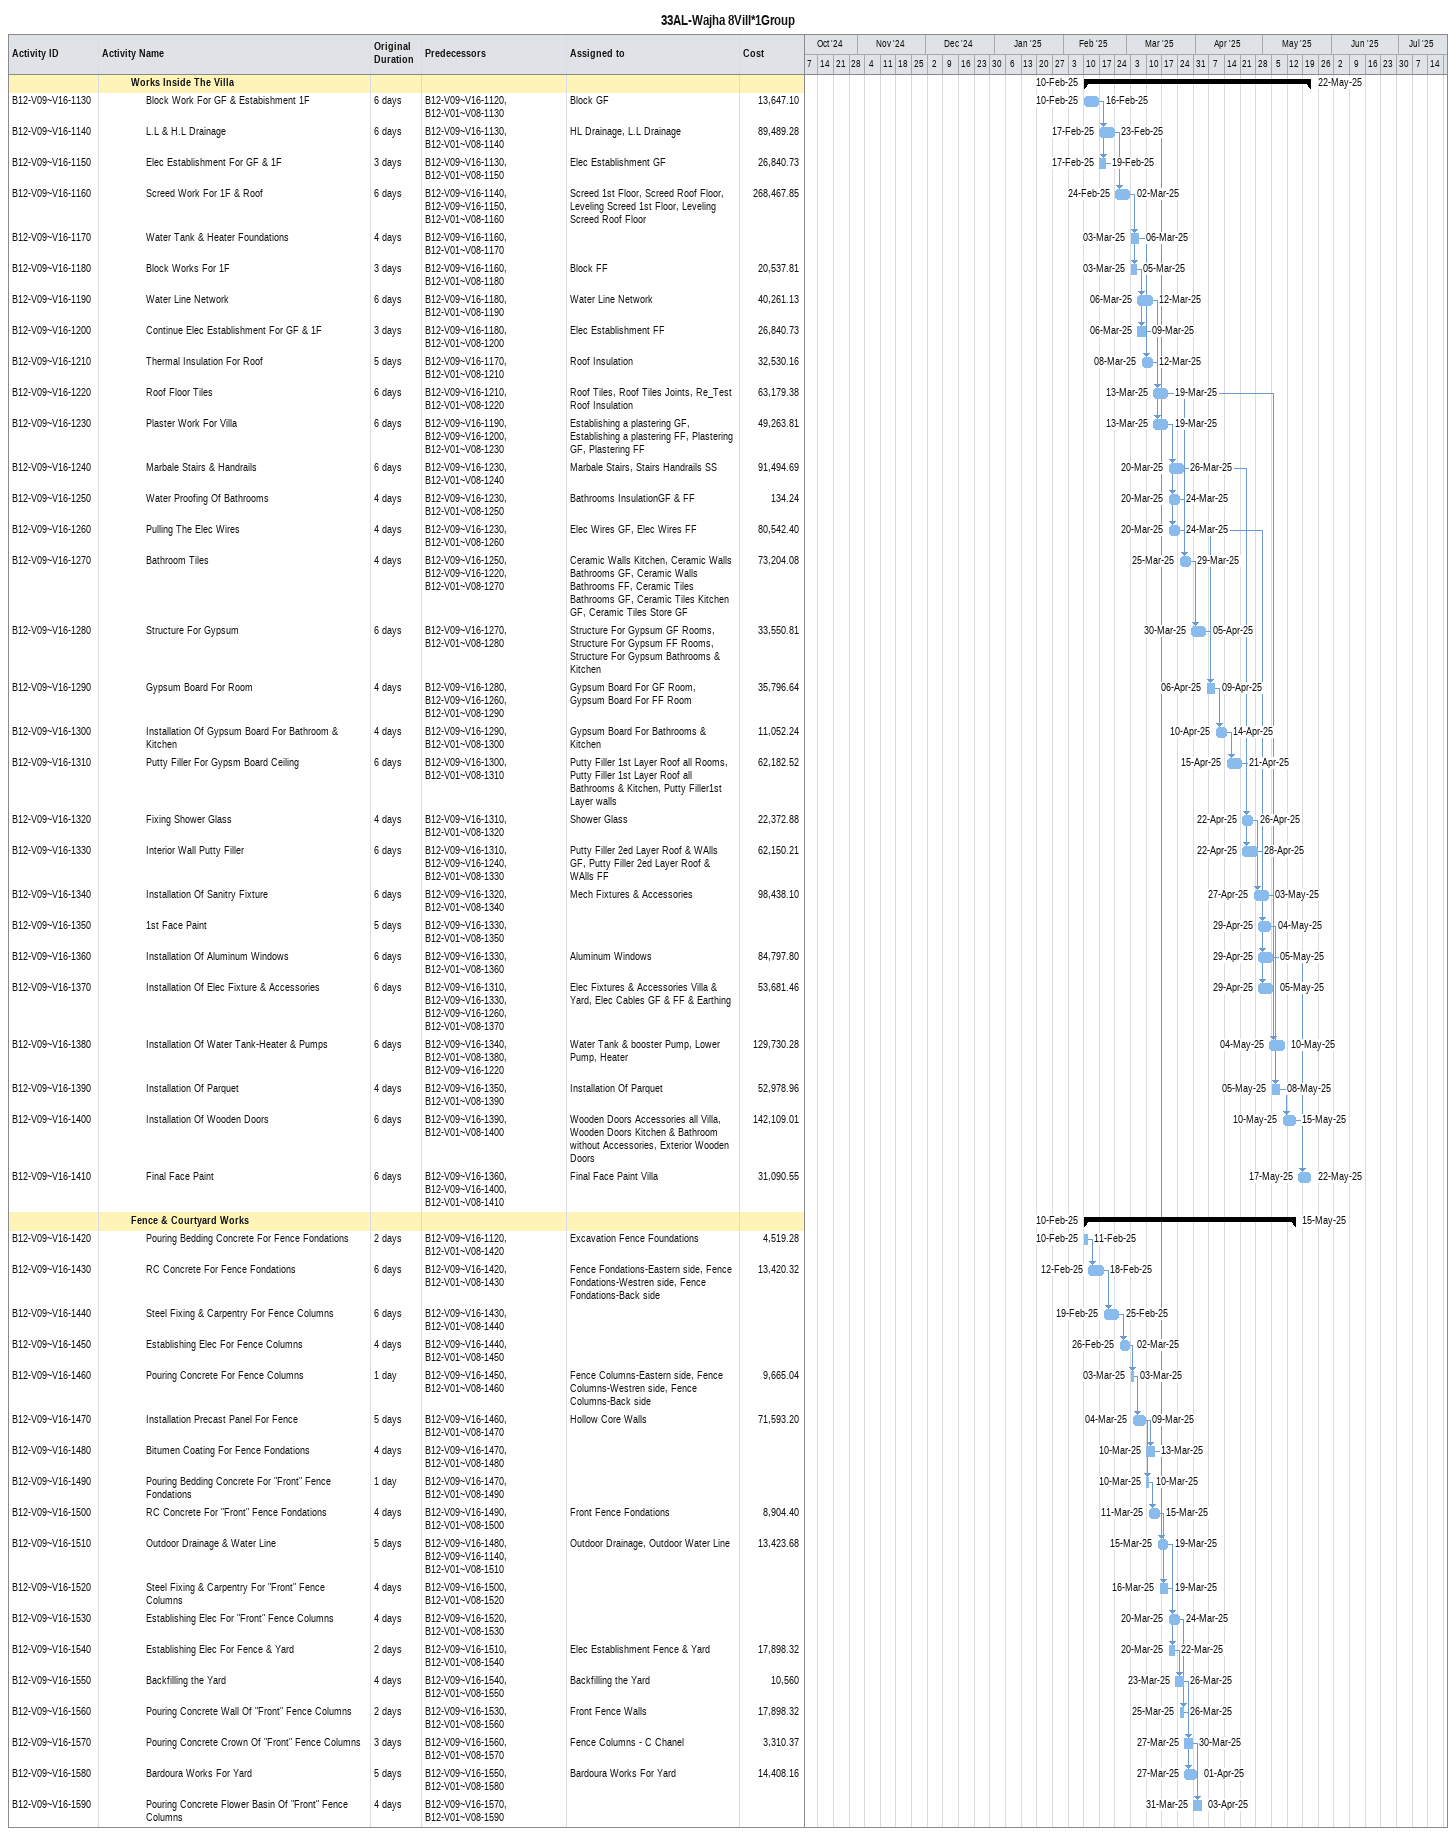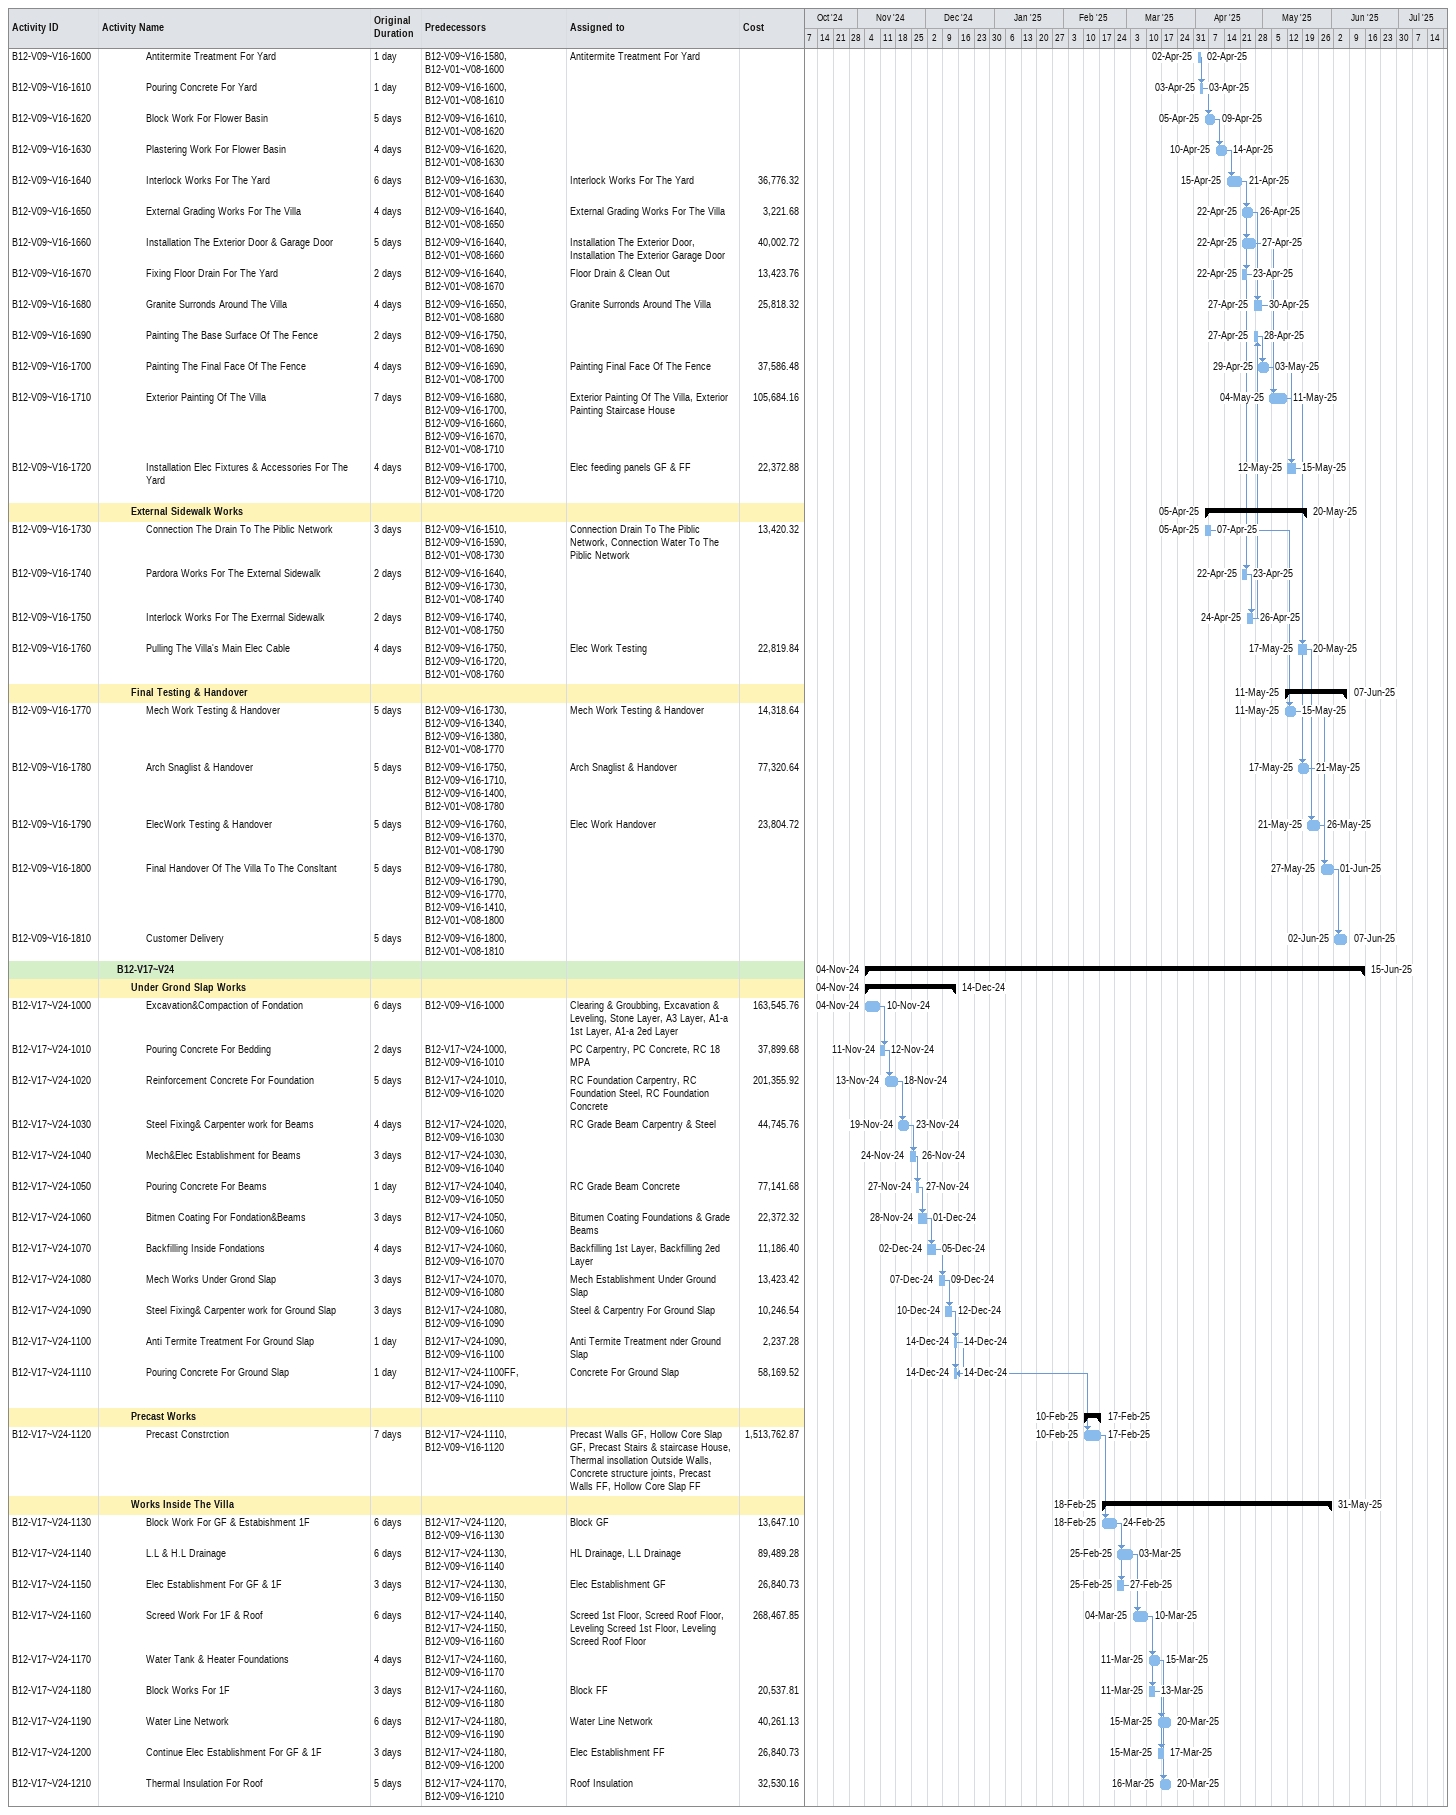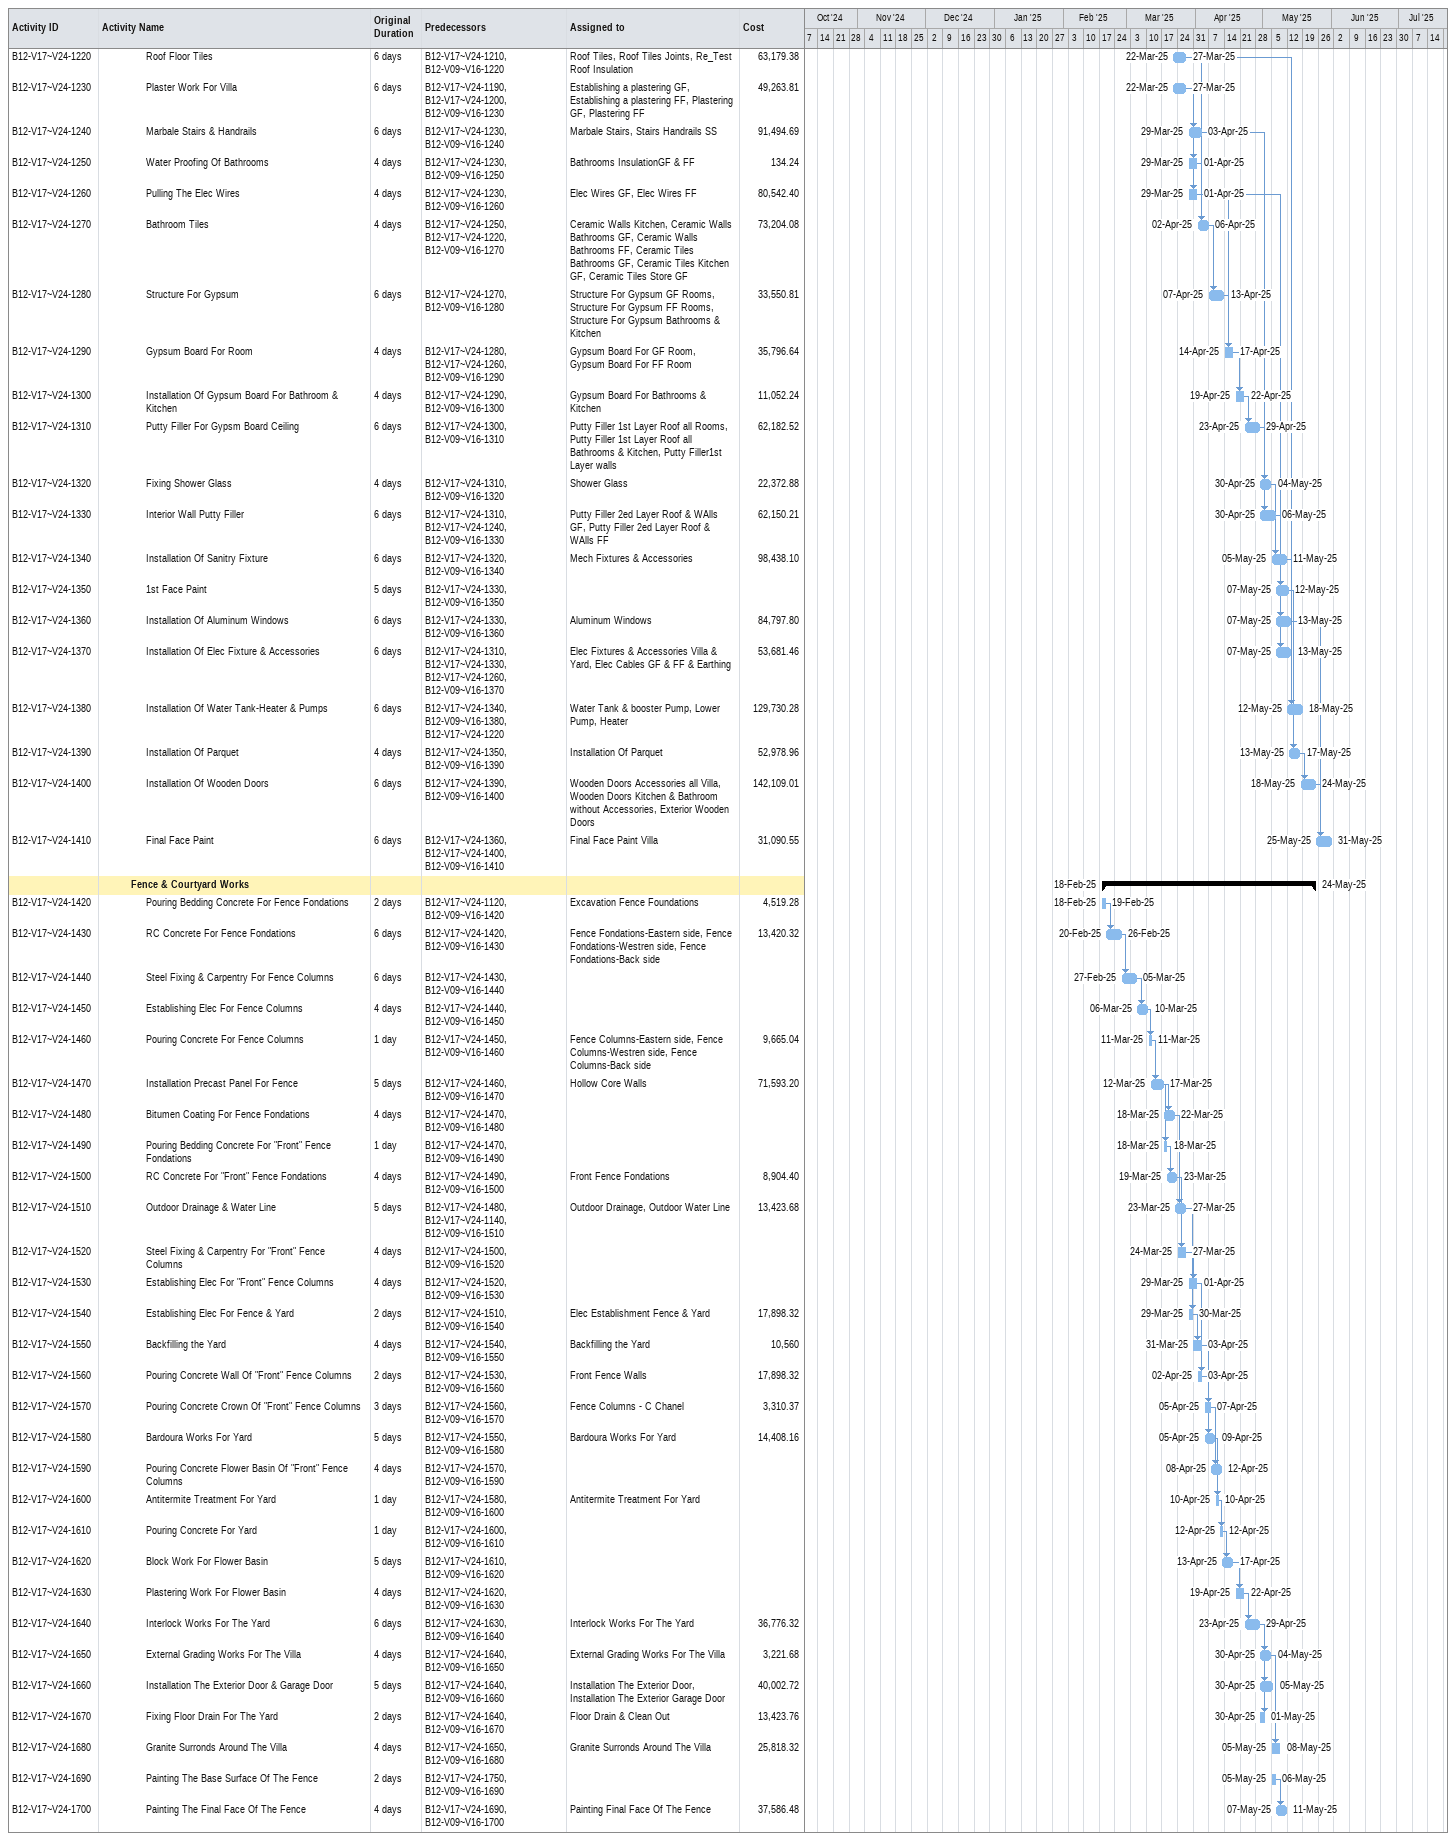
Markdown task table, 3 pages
33AL-Wajha 8Vill*1Group

| ID | Level | Task | Original duration | Start | Finish | Predecessors | Resources | Cost |
|---|---|---|---|---|---|---|---|---|
|  | 3 | **Works Inside The Villa** |  | 2025-02-10 | 2025-05-22 |  |  |  |
| B12-V09~V16-1130 | 4 | Block Work For GF & Estabishment 1F | 6d | 2025-02-10 | 2025-02-16 | B12-V09~V16-1120, B12-V01~V08-1130 | Block GF | 13647.10 |
| B12-V09~V16-1140 | 4 | L.L & H.L Drainage | 6d | 2025-02-17 | 2025-02-23 | B12-V09~V16-1130, B12-V01~V08-1140 | HL Drainage, L.L Drainage | 89489.28 |
| B12-V09~V16-1150 | 4 | Elec Establishment For GF & 1F | 3d | 2025-02-17 | 2025-02-19 | B12-V09~V16-1130, B12-V01~V08-1150 | Elec Establishment GF | 26840.73 |
| B12-V09~V16-1160 | 4 | Screed Work For 1F & Roof | 6d | 2025-02-24 | 2025-03-02 | B12-V09~V16-1140, B12-V09~V16-1150, B12-V01~V08-1160 | Screed 1st Floor, Screed Roof Floor, Leveling Screed 1st Floor, Leveling Screed Roof Floor | 268467.85 |
| B12-V09~V16-1170 | 4 | Water Tank & Heater Foundations | 4d | 2025-03-03 | 2025-03-06 | B12-V09~V16-1160, B12-V01~V08-1170 |  |  |
| B12-V09~V16-1180 | 4 | Block Works For 1F | 3d | 2025-03-03 | 2025-03-05 | B12-V09~V16-1160, B12-V01~V08-1180 | Block FF | 20537.81 |
| B12-V09~V16-1190 | 4 | Water Line Network | 6d | 2025-03-06 | 2025-03-12 | B12-V09~V16-1180, B12-V01~V08-1190 | Water Line Network | 40261.13 |
| B12-V09~V16-1200 | 4 | Continue Elec Establishment For GF & 1F | 3d | 2025-03-06 | 2025-03-09 | B12-V09~V16-1180, B12-V01~V08-1200 | Elec Establishment FF | 26840.73 |
| B12-V09~V16-1210 | 4 | Thermal Insulation For Roof | 5d | 2025-03-08 | 2025-03-12 | B12-V09~V16-1170, B12-V01~V08-1210 | Roof Insulation | 32530.16 |
| B12-V09~V16-1220 | 4 | Roof Floor Tiles | 6d | 2025-03-13 | 2025-03-19 | B12-V09~V16-1210, B12-V01~V08-1220 | Roof Tiles, Roof Tiles Joints, Re_Test Roof Insulation | 63179.38 |
| B12-V09~V16-1230 | 4 | Plaster Work For Villa | 6d | 2025-03-13 | 2025-03-19 | B12-V09~V16-1190, B12-V09~V16-1200, B12-V01~V08-1230 | Establishing a plastering GF, Establishing a plastering FF, Plastering GF, Plastering FF | 49263.81 |
| B12-V09~V16-1240 | 4 | Marbale Stairs & Handrails | 6d | 2025-03-20 | 2025-03-26 | B12-V09~V16-1230, B12-V01~V08-1240 | Marbale Stairs, Stairs Handrails SS | 91494.69 |
| B12-V09~V16-1250 | 4 | Water Proofing Of Bathrooms | 4d | 2025-03-20 | 2025-03-24 | B12-V09~V16-1230, B12-V01~V08-1250 | Bathrooms InsulationGF & FF | 134.24 |
| B12-V09~V16-1260 | 4 | Pulling The Elec Wires | 4d | 2025-03-20 | 2025-03-24 | B12-V09~V16-1230, B12-V01~V08-1260 | Elec Wires GF, Elec Wires FF | 80542.40 |
| B12-V09~V16-1270 | 4 | Bathroom Tiles | 4d | 2025-03-25 | 2025-03-29 | B12-V09~V16-1250, B12-V09~V16-1220, B12-V01~V08-1270 | Ceramic Walls Kitchen, Ceramic Walls Bathrooms GF, Ceramic Walls Bathrooms FF, Ceramic Tiles Bathrooms GF, Ceramic Tiles Kitchen GF, Ceramic Tiles Store GF | 73204.08 |
| B12-V09~V16-1280 | 4 | Structure For Gypsum | 6d | 2025-03-30 | 2025-04-05 | B12-V09~V16-1270, B12-V01~V08-1280 | Structure For Gypsum GF Rooms, Structure For Gypsum FF Rooms, Structure For Gypsum Bathrooms & Kitchen | 33550.81 |
| B12-V09~V16-1290 | 4 | Gypsum Board For Room | 4d | 2025-04-06 | 2025-04-09 | B12-V09~V16-1280, B12-V09~V16-1260, B12-V01~V08-1290 | Gypsum Board For GF Room, Gypsum Board For FF Room | 35796.64 |
| B12-V09~V16-1300 | 4 | Installation Of Gypsum Board For Bathroom & Kitchen | 4d | 2025-04-10 | 2025-04-14 | B12-V09~V16-1290, B12-V01~V08-1300 | Gypsum Board For Bathrooms & Kitchen | 11052.24 |
| B12-V09~V16-1310 | 4 | Putty Filler For Gypsm Board Ceiling | 6d | 2025-04-15 | 2025-04-21 | B12-V09~V16-1300, B12-V01~V08-1310 | Putty Filler 1st Layer Roof all Rooms, Putty Filler 1st Layer Roof all Bathrooms & Kitchen, Putty Filler1st Layer walls | 62182.52 |
| B12-V09~V16-1320 | 4 | Fixing Shower Glass | 4d | 2025-04-22 | 2025-04-26 | B12-V09~V16-1310, B12-V01~V08-1320 | Shower Glass | 22372.88 |
| B12-V09~V16-1330 | 4 | Interior Wall Putty Filler | 6d | 2025-04-22 | 2025-04-28 | B12-V09~V16-1310, B12-V09~V16-1240, B12-V01~V08-1330 | Putty Filler 2ed Layer Roof & WAlls GF, Putty Filler 2ed Layer Roof & WAlls FF | 62150.21 |
| B12-V09~V16-1340 | 4 | Installation Of Sanitry Fixture | 6d | 2025-04-27 | 2025-05-03 | B12-V09~V16-1320, B12-V01~V08-1340 | Mech Fixtures & Accessories | 98438.10 |
| B12-V09~V16-1350 | 4 | 1st Face Paint | 5d | 2025-04-29 | 2025-05-04 | B12-V09~V16-1330, B12-V01~V08-1350 |  |  |
| B12-V09~V16-1360 | 4 | Installation Of Aluminum Windows | 6d | 2025-04-29 | 2025-05-05 | B12-V09~V16-1330, B12-V01~V08-1360 | Aluminum Windows | 84797.80 |
| B12-V09~V16-1370 | 4 | Installation Of Elec Fixture & Accessories | 6d | 2025-04-29 | 2025-05-05 | B12-V09~V16-1310, B12-V09~V16-1330, B12-V09~V16-1260, B12-V01~V08-1370 | Elec Fixtures & Accessories Villa & Yard, Elec Cables GF & FF & Earthing | 53681.46 |
| B12-V09~V16-1380 | 4 | Installation Of Water Tank-Heater & Pumps | 6d | 2025-05-04 | 2025-05-10 | B12-V09~V16-1340, B12-V01~V08-1380, B12-V09~V16-1220 | Water Tank & booster Pump, Lower Pump, Heater | 129730.28 |
| B12-V09~V16-1390 | 4 | Installation Of Parquet | 4d | 2025-05-05 | 2025-05-08 | B12-V09~V16-1350, B12-V01~V08-1390 | Installation Of Parquet | 52978.96 |
| B12-V09~V16-1400 | 4 | Installation Of Wooden Doors | 6d | 2025-05-10 | 2025-05-15 | B12-V09~V16-1390, B12-V01~V08-1400 | Wooden Doors Accessories all Villa, Wooden Doors Kitchen & Bathroom without Accessories, Exterior Wooden Doors | 142109.01 |
| B12-V09~V16-1410 | 4 | Final Face Paint | 6d | 2025-05-17 | 2025-05-22 | B12-V09~V16-1360, B12-V09~V16-1400, B12-V01~V08-1410 | Final Face Paint Villa | 31090.55 |
|  | 3 | **Fence & Courtyard Works** |  | 2025-02-10 | 2025-05-15 |  |  |  |
| B12-V09~V16-1420 | 4 | Pouring Bedding Concrete For Fence Fondations | 2d | 2025-02-10 | 2025-02-11 | B12-V09~V16-1120, B12-V01~V08-1420 | Excavation Fence Foundations | 4519.28 |
| B12-V09~V16-1430 | 4 | RC Concrete For Fence Fondations | 6d | 2025-02-12 | 2025-02-18 | B12-V09~V16-1420, B12-V01~V08-1430 | Fence Fondations-Eastern side, Fence Fondations-Westren side, Fence Fondations-Back side | 13420.32 |
| B12-V09~V16-1440 | 4 | Steel Fixing & Carpentry For Fence Columns | 6d | 2025-02-19 | 2025-02-25 | B12-V09~V16-1430, B12-V01~V08-1440 |  |  |
| B12-V09~V16-1450 | 4 | Establishing Elec For Fence Columns | 4d | 2025-02-26 | 2025-03-02 | B12-V09~V16-1440, B12-V01~V08-1450 |  |  |
| B12-V09~V16-1460 | 4 | Pouring Concrete For Fence Columns | 1d | 2025-03-03 | 2025-03-03 | B12-V09~V16-1450, B12-V01~V08-1460 | Fence Columns-Eastern side, Fence Columns-Westren side, Fence Columns-Back side | 9665.04 |
| B12-V09~V16-1470 | 4 | Installation Precast Panel For Fence | 5d | 2025-03-04 | 2025-03-09 | B12-V09~V16-1460, B12-V01~V08-1470 | Hollow Core Walls | 71593.20 |
| B12-V09~V16-1480 | 4 | Bitumen Coating For Fence Fondations | 4d | 2025-03-10 | 2025-03-13 | B12-V09~V16-1470, B12-V01~V08-1480 |  |  |
| B12-V09~V16-1490 | 4 | Pouring Bedding Concrete For "Front" Fence Fondations | 1d | 2025-03-10 | 2025-03-10 | B12-V09~V16-1470, B12-V01~V08-1490 |  |  |
| B12-V09~V16-1500 | 4 | RC Concrete For "Front" Fence Fondations | 4d | 2025-03-11 | 2025-03-15 | B12-V09~V16-1490, B12-V01~V08-1500 | Front Fence Fondations | 8904.40 |
| B12-V09~V16-1510 | 4 | Outdoor Drainage & Water Line | 5d | 2025-03-15 | 2025-03-19 | B12-V09~V16-1480, B12-V09~V16-1140, B12-V01~V08-1510 | Outdoor Drainage, Outdoor Water Line | 13423.68 |
| B12-V09~V16-1520 | 4 | Steel Fixing & Carpentry For "Front" Fence Columns | 4d | 2025-03-16 | 2025-03-19 | B12-V09~V16-1500, B12-V01~V08-1520 |  |  |
| B12-V09~V16-1530 | 4 | Establishing Elec For "Front" Fence Columns | 4d | 2025-03-20 | 2025-03-24 | B12-V09~V16-1520, B12-V01~V08-1530 |  |  |
| B12-V09~V16-1540 | 4 | Establishing Elec For Fence & Yard | 2d | 2025-03-20 | 2025-03-22 | B12-V09~V16-1510, B12-V01~V08-1540 | Elec Establishment Fence & Yard | 17898.32 |
| B12-V09~V16-1550 | 4 | Backfilling the Yard | 4d | 2025-03-23 | 2025-03-26 | B12-V09~V16-1540, B12-V01~V08-1550 | Backfilling the Yard | 10560 |
| B12-V09~V16-1560 | 4 | Pouring Concrete Wall Of "Front" Fence Columns | 2d | 2025-03-25 | 2025-03-26 | B12-V09~V16-1530, B12-V01~V08-1560 | Front Fence Walls | 17898.32 |
| B12-V09~V16-1570 | 4 | Pouring Concrete Crown Of "Front" Fence Columns | 3d | 2025-03-27 | 2025-03-30 | B12-V09~V16-1560, B12-V01~V08-1570 | Fence Columns - C Chanel | 3310.37 |
| B12-V09~V16-1580 | 4 | Bardoura Works For Yard | 5d | 2025-03-27 | 2025-04-01 | B12-V09~V16-1550, B12-V01~V08-1580 | Bardoura Works For Yard | 14408.16 |
| B12-V09~V16-1590 | 4 | Pouring Concrete Flower Basin Of "Front" Fence Columns | 4d | 2025-03-31 | 2025-04-03 | B12-V09~V16-1570, B12-V01~V08-1590 |  |  |
| B12-V09~V16-1600 | 4 | Antitermite Treatment For Yard | 1d | 2025-04-02 | 2025-04-02 | B12-V09~V16-1580, B12-V01~V08-1600 | Antitermite Treatment For Yard |  |
| B12-V09~V16-1610 | 4 | Pouring Concrete For Yard | 1d | 2025-04-03 | 2025-04-03 | B12-V09~V16-1600, B12-V01~V08-1610 |  |  |
| B12-V09~V16-1620 | 4 | Block Work For Flower Basin | 5d | 2025-04-05 | 2025-04-09 | B12-V09~V16-1610, B12-V01~V08-1620 |  |  |
| B12-V09~V16-1630 | 4 | Plastering Work For Flower Basin | 4d | 2025-04-10 | 2025-04-14 | B12-V09~V16-1620, B12-V01~V08-1630 |  |  |
| B12-V09~V16-1640 | 4 | Interlock Works For The Yard | 6d | 2025-04-15 | 2025-04-21 | B12-V09~V16-1630, B12-V01~V08-1640 | Interlock Works For The Yard | 36776.32 |
| B12-V09~V16-1650 | 4 | External Grading Works For The Villa | 4d | 2025-04-22 | 2025-04-26 | B12-V09~V16-1640, B12-V01~V08-1650 | External Grading Works For The Villa | 3221.68 |
| B12-V09~V16-1660 | 4 | Installation The Exterior Door & Garage Door | 5d | 2025-04-22 | 2025-04-27 | B12-V09~V16-1640, B12-V01~V08-1660 | Installation The Exterior Door, Installation The Exterior Garage Door | 40002.72 |
| B12-V09~V16-1670 | 4 | Fixing Floor Drain For The Yard | 2d | 2025-04-22 | 2025-04-23 | B12-V09~V16-1640, B12-V01~V08-1670 | Floor Drain & Clean Out | 13423.76 |
| B12-V09~V16-1680 | 4 | Granite Surronds Around The Villa | 4d | 2025-04-27 | 2025-04-30 | B12-V09~V16-1650, B12-V01~V08-1680 | Granite Surronds Around The Villa | 25818.32 |
| B12-V09~V16-1690 | 4 | Painting The Base Surface Of The Fence | 2d | 2025-04-27 | 2025-04-28 | B12-V09~V16-1750, B12-V01~V08-1690 |  |  |
| B12-V09~V16-1700 | 4 | Painting The Final Face Of The Fence | 4d | 2025-04-29 | 2025-05-03 | B12-V09~V16-1690, B12-V01~V08-1700 | Painting Final Face Of The Fence | 37586.48 |
| B12-V09~V16-1710 | 4 | Exterior Painting Of The Villa | 7d | 2025-05-04 | 2025-05-11 | B12-V09~V16-1680, B12-V09~V16-1700, B12-V09~V16-1660, B12-V09~V16-1670, B12-V01~V08-1710 | Exterior Painting Of The Villa, Exterior Painting Staircase House | 105684.16 |
| B12-V09~V16-1720 | 4 | Installation Elec Fixtures & Accessories For The Yard | 4d | 2025-05-12 | 2025-05-15 | B12-V09~V16-1700, B12-V09~V16-1710, B12-V01~V08-1720 | Elec feeding panels GF & FF | 22372.88 |
|  | 3 | **External Sidewalk Works** |  | 2025-04-05 | 2025-05-20 |  |  |  |
| B12-V09~V16-1730 | 4 | Connection The Drain To The Piblic Network | 3d | 2025-04-05 | 2025-04-07 | B12-V09~V16-1510, B12-V09~V16-1590, B12-V01~V08-1730 | Connection Drain To The Piblic Network, Connection Water To The Piblic Network | 13420.32 |
| B12-V09~V16-1740 | 4 | Pardora Works For The External Sidewalk | 2d | 2025-04-22 | 2025-04-23 | B12-V09~V16-1640, B12-V09~V16-1730, B12-V01~V08-1740 |  |  |
| B12-V09~V16-1750 | 4 | Interlock Works For The Exerrnal Sidewalk | 2d | 2025-04-24 | 2025-04-26 | B12-V09~V16-1740, B12-V01~V08-1750 |  |  |
| B12-V09~V16-1760 | 4 | Pulling The Villa's Main Elec Cable | 4d | 2025-05-17 | 2025-05-20 | B12-V09~V16-1750, B12-V09~V16-1720, B12-V01~V08-1760 | Elec Work Testing | 22819.84 |
|  | 3 | **Final Testing & Handover** |  | 2025-05-11 | 2025-06-07 |  |  |  |
| B12-V09~V16-1770 | 4 | Mech Work Testing & Handover | 5d | 2025-05-11 | 2025-05-15 | B12-V09~V16-1730, B12-V09~V16-1340, B12-V09~V16-1380, B12-V01~V08-1770 | Mech Work Testing & Handover | 14318.64 |
| B12-V09~V16-1780 | 4 | Arch Snaglist & Handover | 5d | 2025-05-17 | 2025-05-21 | B12-V09~V16-1750, B12-V09~V16-1710, B12-V09~V16-1400, B12-V01~V08-1780 | Arch Snaglist & Handover | 77320.64 |
| B12-V09~V16-1790 | 4 | ElecWork Testing & Handover | 5d | 2025-05-21 | 2025-05-26 | B12-V09~V16-1760, B12-V09~V16-1370, B12-V01~V08-1790 | Elec Work Handover | 23804.72 |
| B12-V09~V16-1800 | 4 | Final Handover Of The Villa To The Consltant | 5d | 2025-05-27 | 2025-06-01 | B12-V09~V16-1780, B12-V09~V16-1790, B12-V09~V16-1770, B12-V09~V16-1410, B12-V01~V08-1800 |  |  |
| B12-V09~V16-1810 | 4 | Customer Delivery | 5d | 2025-06-02 | 2025-06-07 | B12-V09~V16-1800, B12-V01~V08-1810 |  |  |
|  | 2 | **B12-V17~V24** |  | 2024-11-04 | 2025-06-15 |  |  |  |
|  | 3 | **Under Grond Slap Works** |  | 2024-11-04 | 2024-12-14 |  |  |  |
| B12-V17~V24-1000 | 4 | Excavation&Compaction of Fondation | 6d | 2024-11-04 | 2024-11-10 | B12-V09~V16-1000 | Clearing & Groubbing, Excavation & Leveling, Stone Layer, A3 Layer, A1-a 1st Layer, A1-a 2ed Layer | 163545.76 |
| B12-V17~V24-1010 | 4 | Pouring Concrete For Bedding | 2d | 2024-11-11 | 2024-11-12 | B12-V17~V24-1000, B12-V09~V16-1010 | PC Carpentry, PC Concrete, RC 18 MPA | 37899.68 |
| B12-V17~V24-1020 | 4 | Reinforcement Concrete For Foundation | 5d | 2024-11-13 | 2024-11-18 | B12-V17~V24-1010, B12-V09~V16-1020 | RC Foundation Carpentry, RC Foundation Steel, RC Foundation Concrete | 201355.92 |
| B12-V17~V24-1030 | 4 | Steel Fixing& Carpenter work for Beams | 4d | 2024-11-19 | 2024-11-23 | B12-V17~V24-1020, B12-V09~V16-1030 | RC Grade Beam Carpentry & Steel | 44745.76 |
| B12-V17~V24-1040 | 4 | Mech&Elec Establishment for Beams | 3d | 2024-11-24 | 2024-11-26 | B12-V17~V24-1030, B12-V09~V16-1040 |  |  |
| B12-V17~V24-1050 | 4 | Pouring Concrete For Beams | 1d | 2024-11-27 | 2024-11-27 | B12-V17~V24-1040, B12-V09~V16-1050 | RC Grade Beam Concrete | 77141.68 |
| B12-V17~V24-1060 | 4 | Bitmen Coating For Fondation&Beams | 3d | 2024-11-28 | 2024-12-01 | B12-V17~V24-1050, B12-V09~V16-1060 | Bitumen Coating Foundations & Grade Beams | 22372.32 |
| B12-V17~V24-1070 | 4 | Backfilling Inside Fondations | 4d | 2024-12-02 | 2024-12-05 | B12-V17~V24-1060, B12-V09~V16-1070 | Backfilling 1st Layer, Backfilling 2ed Layer | 11186.40 |
| B12-V17~V24-1080 | 4 | Mech Works Under Grond Slap | 3d | 2024-12-07 | 2024-12-09 | B12-V17~V24-1070, B12-V09~V16-1080 | Mech Establishment Under Ground Slap | 13423.42 |
| B12-V17~V24-1090 | 4 | Steel Fixing& Carpenter work for Ground Slap | 3d | 2024-12-10 | 2024-12-12 | B12-V17~V24-1080, B12-V09~V16-1090 | Steel & Carpentry For Ground Slap | 10246.54 |
| B12-V17~V24-1100 | 4 | Anti Termite Treatment For Ground Slap | 1d | 2024-12-14 | 2024-12-14 | B12-V17~V24-1090, B12-V09~V16-1100 | Anti Termite Treatment nder Ground Slap | 2237.28 |
| B12-V17~V24-1110 | 4 | Pouring Concrete For Ground Slap | 1d | 2024-12-14 | 2024-12-14 | B12-V17~V24-1100FF, B12-V17~V24-1090, B12-V09~V16-1110 | Concrete For Ground Slap | 58169.52 |
|  | 3 | **Precast Works** |  | 2025-02-10 | 2025-02-17 |  |  |  |
| B12-V17~V24-1120 | 4 | Precast Constrction | 7d | 2025-02-10 | 2025-02-17 | B12-V17~V24-1110, B12-V09~V16-1120 | Precast Walls GF, Hollow Core Slap GF, Precast Stairs & staircase House, Thermal insollation Outside Walls, Concrete structure joints, Precast Walls FF, Hollow Core Slap FF | 1513762.87 |
|  | 3 | **Works Inside The Villa** |  | 2025-02-18 | 2025-05-31 |  |  |  |
| B12-V17~V24-1130 | 4 | Block Work For GF & Estabishment 1F | 6d | 2025-02-18 | 2025-02-24 | B12-V17~V24-1120, B12-V09~V16-1130 | Block GF | 13647.10 |
| B12-V17~V24-1140 | 4 | L.L & H.L Drainage | 6d | 2025-02-25 | 2025-03-03 | B12-V17~V24-1130, B12-V09~V16-1140 | HL Drainage, L.L Drainage | 89489.28 |
| B12-V17~V24-1150 | 4 | Elec Establishment For GF & 1F | 3d | 2025-02-25 | 2025-02-27 | B12-V17~V24-1130, B12-V09~V16-1150 | Elec Establishment GF | 26840.73 |
| B12-V17~V24-1160 | 4 | Screed Work For 1F & Roof | 6d | 2025-03-04 | 2025-03-10 | B12-V17~V24-1140, B12-V17~V24-1150, B12-V09~V16-1160 | Screed 1st Floor, Screed Roof Floor, Leveling Screed 1st Floor, Leveling Screed Roof Floor | 268467.85 |
| B12-V17~V24-1170 | 4 | Water Tank & Heater Foundations | 4d | 2025-03-11 | 2025-03-15 | B12-V17~V24-1160, B12-V09~V16-1170 |  |  |
| B12-V17~V24-1180 | 4 | Block Works For 1F | 3d | 2025-03-11 | 2025-03-13 | B12-V17~V24-1160, B12-V09~V16-1180 | Block FF | 20537.81 |
| B12-V17~V24-1190 | 4 | Water Line Network | 6d | 2025-03-15 | 2025-03-20 | B12-V17~V24-1180, B12-V09~V16-1190 | Water Line Network | 40261.13 |
| B12-V17~V24-1200 | 4 | Continue Elec Establishment For GF & 1F | 3d | 2025-03-15 | 2025-03-17 | B12-V17~V24-1180, B12-V09~V16-1200 | Elec Establishment FF | 26840.73 |
| B12-V17~V24-1210 | 4 | Thermal Insulation For Roof | 5d | 2025-03-16 | 2025-03-20 | B12-V17~V24-1170, B12-V09~V16-1210 | Roof Insulation | 32530.16 |
| B12-V17~V24-1220 | 4 | Roof Floor Tiles | 6d | 2025-03-22 | 2025-03-27 | B12-V17~V24-1210, B12-V09~V16-1220 | Roof Tiles, Roof Tiles Joints, Re_Test Roof Insulation | 63179.38 |
| B12-V17~V24-1230 | 4 | Plaster Work For Villa | 6d | 2025-03-22 | 2025-03-27 | B12-V17~V24-1190, B12-V17~V24-1200, B12-V09~V16-1230 | Establishing a plastering GF, Establishing a plastering FF, Plastering GF, Plastering FF | 49263.81 |
| B12-V17~V24-1240 | 4 | Marbale Stairs & Handrails | 6d | 2025-03-29 | 2025-04-03 | B12-V17~V24-1230, B12-V09~V16-1240 | Marbale Stairs, Stairs Handrails SS | 91494.69 |
| B12-V17~V24-1250 | 4 | Water Proofing Of Bathrooms | 4d | 2025-03-29 | 2025-04-01 | B12-V17~V24-1230, B12-V09~V16-1250 | Bathrooms InsulationGF & FF | 134.24 |
| B12-V17~V24-1260 | 4 | Pulling The Elec Wires | 4d | 2025-03-29 | 2025-04-01 | B12-V17~V24-1230, B12-V09~V16-1260 | Elec Wires GF, Elec Wires FF | 80542.40 |
| B12-V17~V24-1270 | 4 | Bathroom Tiles | 4d | 2025-04-02 | 2025-04-06 | B12-V17~V24-1250, B12-V17~V24-1220, B12-V09~V16-1270 | Ceramic Walls Kitchen, Ceramic Walls Bathrooms GF, Ceramic Walls Bathrooms FF, Ceramic Tiles Bathrooms GF, Ceramic Tiles Kitchen GF, Ceramic Tiles Store GF | 73204.08 |
| B12-V17~V24-1280 | 4 | Structure For Gypsum | 6d | 2025-04-07 | 2025-04-13 | B12-V17~V24-1270, B12-V09~V16-1280 | Structure For Gypsum GF Rooms, Structure For Gypsum FF Rooms, Structure For Gypsum Bathrooms & Kitchen | 33550.81 |
| B12-V17~V24-1290 | 4 | Gypsum Board For Room | 4d | 2025-04-14 | 2025-04-17 | B12-V17~V24-1280, B12-V17~V24-1260, B12-V09~V16-1290 | Gypsum Board For GF Room, Gypsum Board For FF Room | 35796.64 |
| B12-V17~V24-1300 | 4 | Installation Of Gypsum Board For Bathroom & Kitchen | 4d | 2025-04-19 | 2025-04-22 | B12-V17~V24-1290, B12-V09~V16-1300 | Gypsum Board For Bathrooms & Kitchen | 11052.24 |
| B12-V17~V24-1310 | 4 | Putty Filler For Gypsm Board Ceiling | 6d | 2025-04-23 | 2025-04-29 | B12-V17~V24-1300, B12-V09~V16-1310 | Putty Filler 1st Layer Roof all Rooms, Putty Filler 1st Layer Roof all Bathrooms & Kitchen, Putty Filler1st Layer walls | 62182.52 |
| B12-V17~V24-1320 | 4 | Fixing Shower Glass | 4d | 2025-04-30 | 2025-05-04 | B12-V17~V24-1310, B12-V09~V16-1320 | Shower Glass | 22372.88 |
| B12-V17~V24-1330 | 4 | Interior Wall Putty Filler | 6d | 2025-04-30 | 2025-05-06 | B12-V17~V24-1310, B12-V17~V24-1240, B12-V09~V16-1330 | Putty Filler 2ed Layer Roof & WAlls GF, Putty Filler 2ed Layer Roof & WAlls FF | 62150.21 |
| B12-V17~V24-1340 | 4 | Installation Of Sanitry Fixture | 6d | 2025-05-05 | 2025-05-11 | B12-V17~V24-1320, B12-V09~V16-1340 | Mech Fixtures & Accessories | 98438.10 |
| B12-V17~V24-1350 | 4 | 1st Face Paint | 5d | 2025-05-07 | 2025-05-12 | B12-V17~V24-1330, B12-V09~V16-1350 |  |  |
| B12-V17~V24-1360 | 4 | Installation Of Aluminum Windows | 6d | 2025-05-07 | 2025-05-13 | B12-V17~V24-1330, B12-V09~V16-1360 | Aluminum Windows | 84797.80 |
| B12-V17~V24-1370 | 4 | Installation Of Elec Fixture & Accessories | 6d | 2025-05-07 | 2025-05-13 | B12-V17~V24-1310, B12-V17~V24-1330, B12-V17~V24-1260, B12-V09~V16-1370 | Elec Fixtures & Accessories Villa & Yard, Elec Cables GF & FF & Earthing | 53681.46 |
| B12-V17~V24-1380 | 4 | Installation Of Water Tank-Heater & Pumps | 6d | 2025-05-12 | 2025-05-18 | B12-V17~V24-1340, B12-V09~V16-1380, B12-V17~V24-1220 | Water Tank & booster Pump, Lower Pump, Heater | 129730.28 |
| B12-V17~V24-1390 | 4 | Installation Of Parquet | 4d | 2025-05-13 | 2025-05-17 | B12-V17~V24-1350, B12-V09~V16-1390 | Installation Of Parquet | 52978.96 |
| B12-V17~V24-1400 | 4 | Installation Of Wooden Doors | 6d | 2025-05-18 | 2025-05-24 | B12-V17~V24-1390, B12-V09~V16-1400 | Wooden Doors Accessories all Villa, Wooden Doors Kitchen & Bathroom without Accessories, Exterior Wooden Doors | 142109.01 |
| B12-V17~V24-1410 | 4 | Final Face Paint | 6d | 2025-05-25 | 2025-05-31 | B12-V17~V24-1360, B12-V17~V24-1400, B12-V09~V16-1410 | Final Face Paint Villa | 31090.55 |
|  | 3 | **Fence & Courtyard Works** |  | 2025-02-18 | 2025-05-24 |  |  |  |
| B12-V17~V24-1420 | 4 | Pouring Bedding Concrete For Fence Fondations | 2d | 2025-02-18 | 2025-02-19 | B12-V17~V24-1120, B12-V09~V16-1420 | Excavation Fence Foundations | 4519.28 |
| B12-V17~V24-1430 | 4 | RC Concrete For Fence Fondations | 6d | 2025-02-20 | 2025-02-26 | B12-V17~V24-1420, B12-V09~V16-1430 | Fence Fondations-Eastern side, Fence Fondations-Westren side, Fence Fondations-Back side | 13420.32 |
| B12-V17~V24-1440 | 4 | Steel Fixing & Carpentry For Fence Columns | 6d | 2025-02-27 | 2025-03-05 | B12-V17~V24-1430, B12-V09~V16-1440 |  |  |
| B12-V17~V24-1450 | 4 | Establishing Elec For Fence Columns | 4d | 2025-03-06 | 2025-03-10 | B12-V17~V24-1440, B12-V09~V16-1450 |  |  |
| B12-V17~V24-1460 | 4 | Pouring Concrete For Fence Columns | 1d | 2025-03-11 | 2025-03-11 | B12-V17~V24-1450, B12-V09~V16-1460 | Fence Columns-Eastern side, Fence Columns-Westren side, Fence Columns-Back side | 9665.04 |
| B12-V17~V24-1470 | 4 | Installation Precast Panel For Fence | 5d | 2025-03-12 | 2025-03-17 | B12-V17~V24-1460, B12-V09~V16-1470 | Hollow Core Walls | 71593.20 |
| B12-V17~V24-1480 | 4 | Bitumen Coating For Fence Fondations | 4d | 2025-03-18 | 2025-03-22 | B12-V17~V24-1470, B12-V09~V16-1480 |  |  |
| B12-V17~V24-1490 | 4 | Pouring Bedding Concrete For "Front" Fence Fondations | 1d | 2025-03-18 | 2025-03-18 | B12-V17~V24-1470, B12-V09~V16-1490 |  |  |
| B12-V17~V24-1500 | 4 | RC Concrete For "Front" Fence Fondations | 4d | 2025-03-19 | 2025-03-23 | B12-V17~V24-1490, B12-V09~V16-1500 | Front Fence Fondations | 8904.40 |
| B12-V17~V24-1510 | 4 | Outdoor Drainage & Water Line | 5d | 2025-03-23 | 2025-03-27 | B12-V17~V24-1480, B12-V17~V24-1140, B12-V09~V16-1510 | Outdoor Drainage, Outdoor Water Line | 13423.68 |
| B12-V17~V24-1520 | 4 | Steel Fixing & Carpentry For "Front" Fence Columns | 4d | 2025-03-24 | 2025-03-27 | B12-V17~V24-1500, B12-V09~V16-1520 |  |  |
| B12-V17~V24-1530 | 4 | Establishing Elec For "Front" Fence Columns | 4d | 2025-03-29 | 2025-04-01 | B12-V17~V24-1520, B12-V09~V16-1530 |  |  |
| B12-V17~V24-1540 | 4 | Establishing Elec For Fence & Yard | 2d | 2025-03-29 | 2025-03-30 | B12-V17~V24-1510, B12-V09~V16-1540 | Elec Establishment Fence & Yard | 17898.32 |
| B12-V17~V24-1550 | 4 | Backfilling the Yard | 4d | 2025-03-31 | 2025-04-03 | B12-V17~V24-1540, B12-V09~V16-1550 | Backfilling the Yard | 10560 |
| B12-V17~V24-1560 | 4 | Pouring Concrete Wall Of "Front" Fence Columns | 2d | 2025-04-02 | 2025-04-03 | B12-V17~V24-1530, B12-V09~V16-1560 | Front Fence Walls | 17898.32 |
| B12-V17~V24-1570 | 4 | Pouring Concrete Crown Of "Front" Fence Columns | 3d | 2025-04-05 | 2025-04-07 | B12-V17~V24-1560, B12-V09~V16-1570 | Fence Columns - C Chanel | 3310.37 |
| B12-V17~V24-1580 | 4 | Bardoura Works For Yard | 5d | 2025-04-05 | 2025-04-09 | B12-V17~V24-1550, B12-V09~V16-1580 | Bardoura Works For Yard | 14408.16 |
| B12-V17~V24-1590 | 4 | Pouring Concrete Flower Basin Of "Front" Fence Columns | 4d | 2025-04-08 | 2025-04-12 | B12-V17~V24-1570, B12-V09~V16-1590 |  |  |
| B12-V17~V24-1600 | 4 | Antitermite Treatment For Yard | 1d | 2025-04-10 | 2025-04-10 | B12-V17~V24-1580, B12-V09~V16-1600 | Antitermite Treatment For Yard |  |
| B12-V17~V24-1610 | 4 | Pouring Concrete For Yard | 1d | 2025-04-12 | 2025-04-12 | B12-V17~V24-1600, B12-V09~V16-1610 |  |  |
| B12-V17~V24-1620 | 4 | Block Work For Flower Basin | 5d | 2025-04-13 | 2025-04-17 | B12-V17~V24-1610, B12-V09~V16-1620 |  |  |
| B12-V17~V24-1630 | 4 | Plastering Work For Flower Basin | 4d | 2025-04-19 | 2025-04-22 | B12-V17~V24-1620, B12-V09~V16-1630 |  |  |
| B12-V17~V24-1640 | 4 | Interlock Works For The Yard | 6d | 2025-04-23 | 2025-04-29 | B12-V17~V24-1630, B12-V09~V16-1640 | Interlock Works For The Yard | 36776.32 |
| B12-V17~V24-1650 | 4 | External Grading Works For The Villa | 4d | 2025-04-30 | 2025-05-04 | B12-V17~V24-1640, B12-V09~V16-1650 | External Grading Works For The Villa | 3221.68 |
| B12-V17~V24-1660 | 4 | Installation The Exterior Door & Garage Door | 5d | 2025-04-30 | 2025-05-05 | B12-V17~V24-1640, B12-V09~V16-1660 | Installation The Exterior Door, Installation The Exterior Garage Door | 40002.72 |
| B12-V17~V24-1670 | 4 | Fixing Floor Drain For The Yard | 2d | 2025-04-30 | 2025-05-01 | B12-V17~V24-1640, B12-V09~V16-1670 | Floor Drain & Clean Out | 13423.76 |
| B12-V17~V24-1680 | 4 | Granite Surronds Around The Villa | 4d | 2025-05-05 | 2025-05-08 | B12-V17~V24-1650, B12-V09~V16-1680 | Granite Surronds Around The Villa | 25818.32 |
| B12-V17~V24-1690 | 4 | Painting The Base Surface Of The Fence | 2d | 2025-05-05 | 2025-05-06 | B12-V17~V24-1750, B12-V09~V16-1690 |  |  |
| B12-V17~V24-1700 | 4 | Painting The Final Face Of The Fence | 4d | 2025-05-07 | 2025-05-11 | B12-V17~V24-1690, B12-V09~V16-1700 | Painting Final Face Of The Fence | 37586.48 |
